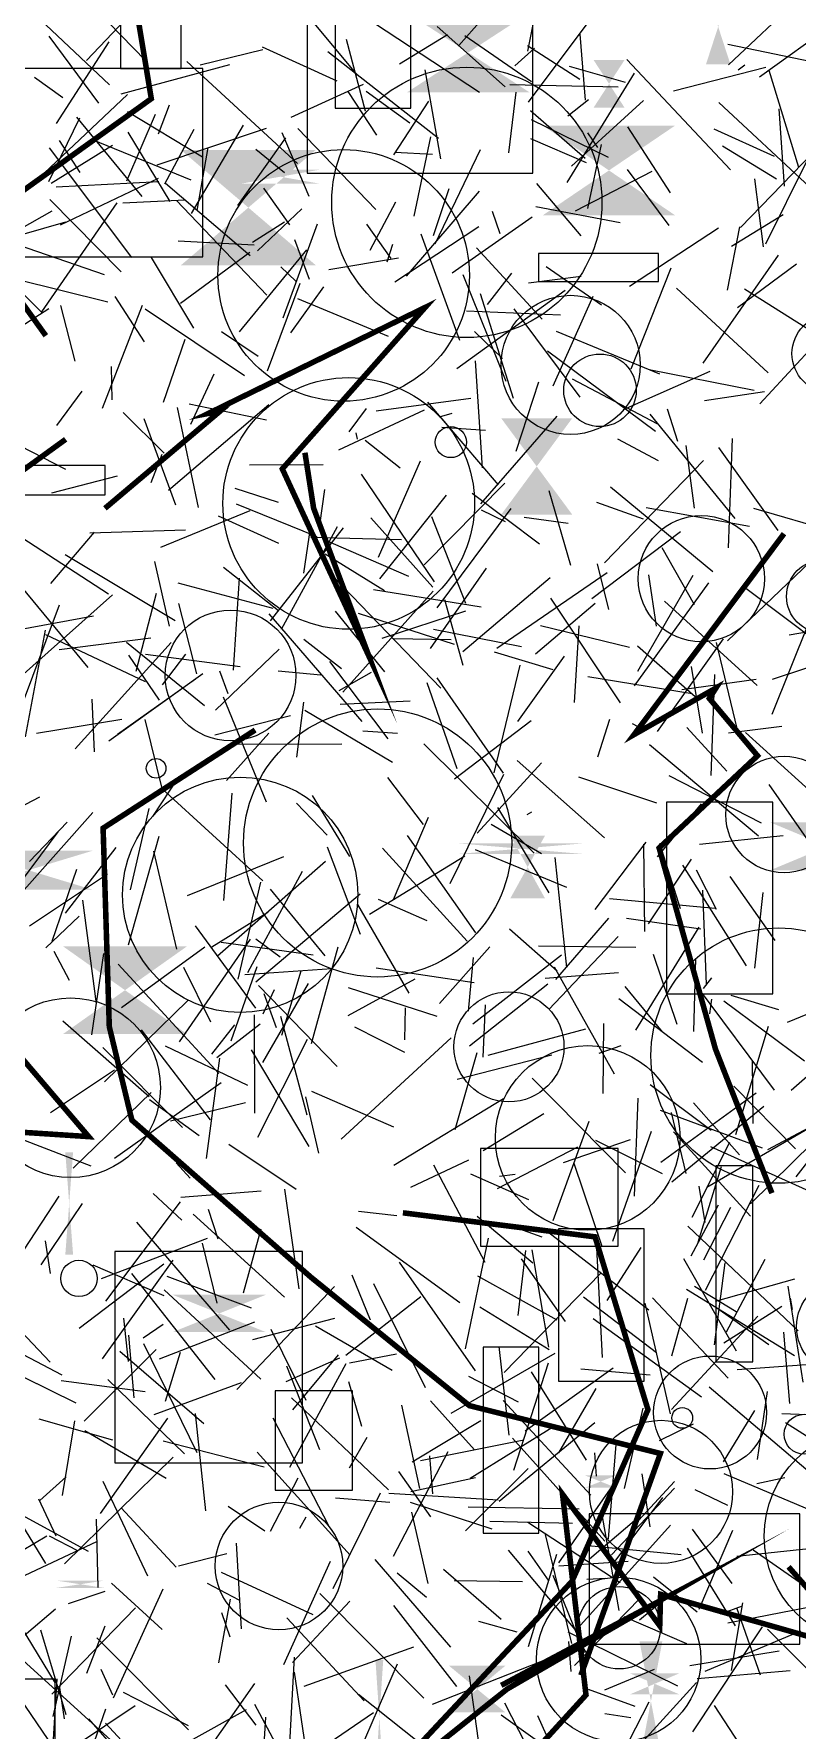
# Model space of a CAD drawing. Extents: x 39652501 to 39653363, y 39457785 to 39458687.
# Drawn here: x 39652743.4 to 39652812.2, y 39458163.8 to 39458316.7 of the extents above; entities that cross this region are included whole.
import ezdxf

# ---------------------------------------------------------------- set-up
doc = ezdxf.new("R2010")
doc.units = 0
doc.layers.get('0').update_dxf_attribs({"linetype": 'CONTINUOUS'})

msp = doc.modelspace()

# ---------------------------------------------------------------- linework, layer by layer
for p, q in [((39652741.8309, 39458319.982), (39652750.2024, 39458312.0784)), ((39652747.1451, 39458320.7529), (39652753.448, 39458314.2859)), ((39652772.5563, 39458312.9459), (39652765.9682, 39458320.8942)), ((39652787.9087, 39458315.1219), (39652788.8527, 39458319.9688)), ((39652813.1656, 39458320.6574), (39652806.002, 39458313.8833)), ((39652818.7215, 39458319.9037), (39652808.8003, 39458312.793)), ((39652753.3965, 39458319.8765), (39652748.1326, 39458314.2716)), ((39652781.6981, 39458315.6371), (39652784.4607, 39458318.7644)), ((39652774.0967, 39458317.6381), (39652783.5524, 39458311.4249)), ((39652779.741, 39458317.3573), (39652785.8553, 39458311.9017)), ((39652787.9716, 39458310.5383), (39652793.6244, 39458318.0829)), ((39652744.7194, 39458316.4758), (39652749.2134, 39458310.4416)), ((39652745.423, 39458308.5918), (39652750.1692, 39458315.9695)), ((39652763.9518, 39458315.5276), (39652770.6791, 39458312.4479)), ((39652773.2811, 39458309.7043), (39652771.5677, 39458316.1626)), ((39652776.3301, 39458313.9853), (39652780.6549, 39458316.6384)), ((39652788.2412, 39458312.3711), (39652782.2274, 39458316.4966)), ((39652788.5046, 39458315.3972), (39652786.7385, 39458313.7944)), ((39652787.8865, 39458315.6237), (39652792.6046, 39458312.5854)), ((39652792.5889, 39458316.668), (39652793.0646, 39458310.7166)), ((39652814.3498, 39458313.9955), (39652805.9435, 39458315.7357)), ((39652761.0123, 39458313.8816), (39652751.2276, 39458311.2461)), ((39652767.1498, 39458304.9955), (39652757.1621, 39458314.1781)), ((39652758.3564, 39458313.8868), (39652764.0198, 39458315.2884)), ((39652769.8826, 39458315.1072), (39652779.858, 39458307.2824)), ((39652806.1726, 39458304.425), (39652796.8315, 39458314.3823)), ((39652807.4674, 39458313.8564), (39652806.8575, 39458313.4039)), ((39652745.9757, 39458310.9274), (39652743.4449, 39458312.7553)), ((39652780.0698, 39458305.4196), (39652778.6615, 39458313.4544)), ((39652797.497, 39458313.1507), (39652791.4196, 39458303.2858)), ((39652791.6301, 39458313.7647), (39652796.6672, 39458312.3429)), ((39652801.0444, 39458311.5371), (39652809.3697, 39458313.6729)), ((39652812.3404, 39458304.6381), (39652809.6717, 39458313.3851)), ((39652742.1841, 39458302.1228), (39652751.8053, 39458311.2224)), ((39652773.0672, 39458312.1058), (39652766.5528, 39458309.1382)), ((39652771.6744, 39458311.4783), (39652774.2648, 39458307.5492)), ((39652777.2803, 39458308.6195), (39652773.3362, 39458311.4864)), ((39652786.1775, 39458305.9449), (39652786.8496, 39458311.423)), ((39652796.0426, 39458311.8707), (39652786.2788, 39458312.0805)), ((39652793.3863, 39458310.7275), (39652791.5, 39458309.2509)), ((39652754.3019, 39458309.4053), (39652751.7217, 39458303.4137)), ((39652758.5689, 39458305.5598), (39652751.8089, 39458309.6636)), ((39652754.6033, 39458307.6603), (39652755.6116, 39458310.2951)), ((39652778.9451, 39458310.6208), (39652775.8011, 39458305.7643)), ((39652793.0633, 39458305.4416), (39652788.139, 39458309.7402)), ((39652791.8526, 39458304.7503), (39652798.3226, 39458310.6911)), ((39652813.3367, 39458302.862), (39652805.1333, 39458310.4874)), ((39652811.0374, 39458302.968), (39652810.5763, 39458309.9116)), ((39652744.7165, 39458303.3847), (39652747.5055, 39458309.1261)), ((39652747.2056, 39458309.1873), (39652753.1082, 39458302.0238)), ((39652755.6482, 39458301.5741), (39652751.8895, 39458307.826)), ((39652764.3281, 39458308.1445), (39652754.4662, 39458304.8369)), ((39652755.1723, 39458303.1545), (39652757.8204, 39458308.1026)), ((39652757.5759, 39458300.4924), (39652762.2692, 39458308.4626)), ((39652768.1913, 39458302.0322), (39652765.7492, 39458307.7573)), ((39652774.2106, 39458300.8444), (39652767.1764, 39458308.142)), ((39652795.1732, 39458305.5362), (39652788.2466, 39458308.9335)), ((39652794.2139, 39458306.4452), (39652793.3033, 39458307.7551)), ((39652800.7743, 39458302.3551), (39652796.9141, 39458308.3032)), ((39652810.1339, 39458305.6309), (39652804.7085, 39458308.0888)), ((39652815.5889, 39458308.0311), (39652807.0746, 39458299.2167)), ((39652744.7655, 39458306.4238), (39652752.1744, 39458296.5108)), ((39652750.4594, 39458306.61), (39652744.9482, 39458303.1937)), ((39652747.5565, 39458304.1887), (39652745.7002, 39458307.0608)), ((39652748.6254, 39458307.1549), (39652757.5355, 39458303.5299)), ((39652758.081, 39458300.7538), (39652759.0766, 39458306.4458)), ((39652766.0728, 39458307.3103), (39652761.7447, 39458301.2234)), ((39652763.3702, 39458306.2978), (39652765.9546, 39458304.1901)), ((39652779.1374, 39458307.3891), (39652777.6264, 39458300.2437)), ((39652779.5449, 39458297.7601), (39652783.6421, 39458306.2621)), ((39652793.1887, 39458305.0475), (39652788.1619, 39458307.2313)), ((39652794.5176, 39458306.7216), (39652793.2797, 39458300.9455)), ((39652810.3328, 39458303.5946), (39652805.4531, 39458306.5726)), ((39652775.9043, 39458306.0195), (39652779.3212, 39458305.8415)), ((39652809.3634, 39458297.75), (39652813.1057, 39458305.3202)), ((39652745.3879, 39458302.8908), (39652754.6285, 39458303.3817)), ((39652754.5658, 39458303.6584), (39652745.7534, 39458299.4488)), ((39652762.8882, 39458296.6698), (39652755.2305, 39458303.1825)), ((39652788.6724, 39458303.205), (39652792.6916, 39458298.4804)), ((39652792.2049, 39458300.7164), (39652799.1152, 39458304.3101)), ((39652800.6599, 39458299.3979), (39652796.8745, 39458304.4618)), ((39652808.3262, 39458303.6077), (39652809.1204, 39458297.4871)), ((39652744.803, 39458301.7445), (39652751.2385, 39458295.2393)), ((39652757.0242, 39458301.6937), (39652751.3919, 39458301.4373)), ((39652756.2191, 39458301.6619), (39652764.3825, 39458293.1211)), ((39652766.4385, 39458299.4661), (39652764.0945, 39458302.7673)), ((39652773.6973, 39458297.1828), (39652775.9928, 39458301.5554)), ((39652783.5201, 39458302.505), (39652776.9287, 39458294.8496)), ((39652780.7787, 39458302.7267), (39652779.3612, 39458298.4721)), ((39652744.1619, 39458291.4949), (39652734.9203, 39458300.7854)), ((39652735.6799, 39458295.4735), (39652745.0218, 39458300.7166)), ((39652744.1028, 39458291.6236), (39652750.8978, 39458301.4613)), ((39652763.5481, 39458297.1387), (39652767.5429, 39458300.8997)), ((39652788.2922, 39458300.161), (39652781.0797, 39458295.0995)), ((39652785.4104, 39458298.6616), (39652784.7065, 39458300.6567)), ((39652788.6248, 39458301.1308), (39652796.2234, 39458299.6778)), ((39652810.9081, 39458300.3759), (39652806.2664, 39458297.5296)), ((39652737.8975, 39458297.3301), (39652746.2497, 39458299.7467)), ((39652765.9632, 39458299.7146), (39652763.0838, 39458297.8821)), ((39652768.8993, 39458299.5228), (39652765.8194, 39458291.0648)), ((39652773.3733, 39458299.5215), (39652775.54, 39458296.4356)), ((39652783.485, 39458299.2843), (39652775.9006, 39458294.2954)), ((39652778.2545, 39458298.6641), (39652781.7557, 39458289.0875)), ((39652797.0716, 39458293.9316), (39652805.0939, 39458299.1924)), ((39652805.8982, 39458293.5888), (39652807.0304, 39458299.2834)), ((39652741.9606, 39458297.679), (39652749.701, 39458294.9789)), ((39652763.2467, 39458297.6435), (39652756.3966, 39458298.0015)), ((39652762.8541, 39458296.9861), (39652756.6008, 39458292.3889)), ((39652767.9568, 39458297.2192), (39652761.8928, 39458289.8137)), ((39652766.8739, 39458298.1551), (39652768.1856, 39458294.5646)), ((39652775.2352, 39458296.1331), (39652775.7216, 39458297.7266)), ((39652789.2039, 39458290.9769), (39652783.2732, 39458297.3911)), ((39652757.7859, 39458290.144), (39652753.9718, 39458296.5287)), ((39652765.6402, 39458295.6689), (39652766.9791, 39458294.3883)), ((39652776.2465, 39458296.4723), (39652769.966, 39458295.4032)), ((39652789.5557, 39458295.7161), (39652794.5453, 39458292.2728)), ((39652800.7969, 39458295.5606), (39652797.1954, 39458286.4575)), ((39652803.6989, 39458287.0039), (39652810.5071, 39458296.7288)), ((39652806.8089, 39458292.0292), (39652812.1322, 39458295.9658)), ((39652750.0528, 39458292.4922), (39652741.6924, 39458294.5656)), ((39652767.3363, 39458294.1841), (39652764.4162, 39458286.2789)), ((39652785.9607, 39458285.334), (39652782.0764, 39458294.9484)), ((39652784.2814, 39458292.2873), (39652786.4502, 39458295.1028)), ((39652792.7033, 39458294.8219), (39652787.9782, 39458294.2215)), ((39652750.667, 39458293), (39652753.3082, 39458288.934)), ((39652766.5413, 39458289.7443), (39652769.5041, 39458293.8853)), ((39652767.1551, 39458292.8243), (39652775.3178, 39458289.4324)), ((39652781.4934, 39458286.5306), (39652791.2751, 39458293.5822)), ((39652786.5985, 39458283.8244), (39652783.6282, 39458293.2486)), ((39652793.7712, 39458293.0109), (39652790.1588, 39458284.9132)), ((39652801.3063, 39458293.7557), (39652809.5794, 39458286.1194)), ((39652807.4496, 39458293.6894), (39652817.3415, 39458287.4468)), ((39652808.8155, 39458283.335), (39652817.6709, 39458292.9335)), ((39652744.7247, 39458291.903), (39652734.8061, 39458285.5276)), ((39652747.0936, 39458287.1686), (39652745.7978, 39458292.2052)), ((39652753.1388, 39458292.1857), (39652749.529, 39458282.9148)), ((39652753.4065, 39458291.9053), (39652762.3603, 39458285.8745)), ((39652790.8385, 39458291.32), (39652782.3702, 39458291.6991)), ((39652792.637, 39458283.9258), (39652786.6712, 39458291.9031)), ((39652763.598, 39458287.5925), (39652760.2782, 39458289.8262)), ((39652783.0929, 39458289.8539), (39652785.6255, 39458287.4202)), ((39652790.4694, 39458289.8853), (39652799.7668, 39458286.0351)), ((39652755.0676, 39458283.4795), (39652757.0004, 39458289.1605)), ((39652799.4194, 39458280.8343), (39652789.673, 39458288.079)), ((39652750.3364, 39458286.7024), (39652750.3983, 39458283.7087)), ((39652783.1457, 39458287.198), (39652783.7872, 39458277.578)), ((39652796.5324, 39458282.825), (39652804.35, 39458286.2642)), ((39652808.3157, 39458284.5442), (39652798.8384, 39458286.3896)), ((39652757.5129, 39458281.5128), (39652759.6277, 39458286.0287)), ((39652788.8636, 39458285.275), (39652786.8118, 39458279.0477)), ((39652799.5651, 39458281.5457), (39652791.9412, 39458285.55)), ((39652747.7117, 39458284.4617), (39652745.4191, 39458281.3805)), ((39652764.5689, 39458283.2403), (39652755.5196, 39458275.5092)), ((39652764.3488, 39458281.8745), (39652757.3875, 39458283.3016)), ((39652774.2341, 39458282.7049), (39652782.7805, 39458283.8549)), ((39652785.2561, 39458276.0393), (39652778.9029, 39458283.4748)), ((39652803.8334, 39458283.6257), (39652809.2542, 39458284.4492)), ((39652736.8075, 39458282.2805), (39652746.2329, 39458277.436)), ((39652751.436, 39458282.5538), (39652755.1222, 39458278.885)), ((39652756.1682, 39458274.1866), (39652753.3285, 39458281.9796)), ((39652758.2017, 39458273.9939), (39652756.3132, 39458283.0159)), ((39652770.8693, 39458279.2021), (39652778.5915, 39458282.7954)), ((39652771.8089, 39458280.8163), (39652773.3732, 39458282.8993)), ((39652779.9448, 39458282.1587), (39652781.0837, 39458282.4986)), ((39652783.6547, 39458274.3233), (39652790.5497, 39458282.2334)), ((39652798.9047, 39458282.4088), (39652806.5703, 39458272.9946)), ((39652801.4371, 39458279.9502), (39652800.5016, 39458282.8478)), ((39652772.4068, 39458280.7245), (39652772.5182, 39458280.1452)), ((39652780.164, 39458281.2278), (39652784.0735, 39458280.9624)), ((39652799.6799, 39458278.2103), (39652796.014, 39458280.1623)), ((39652806.3254, 39458280.1963), (39652805.9513, 39458270.3594)), ((39652754.9234, 39458278.7722), (39652753.9076, 39458276.2042)), ((39652773.2349, 39458280.071), (39652776.4051, 39458277.5549)), ((39652802.9361, 39458273.9338), (39652802.1716, 39458279.5907)), ((39652805.0893, 39458279.4092), (39652810.4272, 39458271.9246)), ((39652769.4544, 39458277.8363), (39652762.7992, 39458277.8062)), ((39652774.4331, 39458269.507), (39652778.2184, 39458278.1873)), ((39652794.806, 39458269.0097), (39652803.7257, 39458278.2185)), ((39652744.9804, 39458275.3148), (39652750.9238, 39458276.8583)), ((39652761.4848, 39458275.7387), (39652765.4043, 39458274.4792)), ((39652769.5894, 39458275.6064), (39652769.1173, 39458272.3985)), ((39652772.8744, 39458276.984), (39652779.4674, 39458267.2821)), ((39652778.5472, 39458268.8073), (39652785.8287, 39458276.1739)), ((39652795.3481, 39458275.845), (39652804.5893, 39458268.2266)), ((39652761.6155, 39458274.3349), (39652768.8895, 39458271.376)), ((39652774.5537, 39458267.5504), (39652780.581, 39458275.0941)), ((39652788.966, 39458270.6843), (39652782.8816, 39458275.2433)), ((39652791.7747, 39458268.7734), (39652789.8226, 39458275.481)), ((39652798.3308, 39458272.9504), (39652794.1383, 39458274.4345)), ((39652762.8396, 39458273.6962), (39652754.7756, 39458270.3837)), ((39652765.459, 39458270.7458), (39652760.011, 39458273.222)), ((39652779.3368, 39458266.8158), (39652773.7405, 39458273.0609)), ((39652779.2191, 39458273.1823), (39652782.2916, 39458265.3518)), ((39652786.3582, 39458273.9121), (39652779.7131, 39458264.9601)), ((39652785.8905, 39458272.6919), (39652783.7387, 39458273.7559)), ((39652787.5635, 39458273.1328), (39652791.5546, 39458272.5699)), ((39652798.5721, 39458273.998), (39652807.8888, 39458272.3153)), ((39652808.2479, 39458273.9235), (39652816.5871, 39458271.5061)), ((39652750.1061, 39458266.1813), (39652742.2992, 39458271.2587)), ((39652744.8934, 39458267.1255), (39652748.8257, 39458271.7554)), ((39652748.4148, 39458271.7088), (39652757.0349, 39458271.986)), ((39652764.7097, 39458263.7867), (39652771.2829, 39458272.1434)), ((39652770.7044, 39458272.241), (39652765.6824, 39458262.9873)), ((39652767.7068, 39458268.0598), (39652768.3253, 39458272.1378)), ((39652768.3326, 39458271.3253), (39652776.5206, 39458271.0951)), ((39652777.176, 39458267.7698), (39652769.4739, 39458271.1132)), ((39652801.6745, 39458271.8108), (39652793.6836, 39458265.7535)), ((39652815.3605, 39458271.0206), (39652805.9025, 39458261.9681)), ((39652746.1978, 39458269.7604), (39652756.1217, 39458263.811)), ((39652769.6456, 39458269.8276), (39652774.9698, 39458266.5081)), ((39652802.9298, 39458265.2058), (39652800.0293, 39458270.3403)), ((39652755.5953, 39458263.3045), (39652754.2698, 39458269.1128)), ((39652760.4702, 39458268.6011), (39652765.4187, 39458264.7163)), ((39652784.1526, 39458268.5206), (39652779.0979, 39458261.2897)), ((39652785.0994, 39458261.3169), (39652795.0633, 39458268.1186)), ((39652795.1982, 39458264.7983), (39652794.1815, 39458268.9086)), ((39652798.7792, 39458267.9209), (39652799.4718, 39458263.3016)), ((39652741.7097, 39458267.463), (39652748.2477, 39458259.5761)), ((39652764.9572, 39458264.8812), (39652756.3816, 39458267.1569)), ((39652761.3564, 39458259.3212), (39652761.9046, 39458267.6222)), ((39652780.0534, 39458257.6936), (39652770.4512, 39458267.6922)), ((39652771.224, 39458257.347), (39652779.3698, 39458266.4541)), ((39652783.71, 39458265.0076), (39652774.0038, 39458266.5824)), ((39652789.9234, 39458267.6621), (39652782.0532, 39458260.9677)), ((39652804.1857, 39458267.1902), (39652797.4838, 39458257.8999)), ((39652802.7732, 39458267.8458), (39652797.7779, 39458259.2197)), ((39652807.3107, 39458266.8896), (39652814.354, 39458261.6101)), ((39652740.5034, 39458257.2644), (39652750.4701, 39458266.1047)), ((39652745.6633, 39458265.1769), (39652742.0633, 39458255.5343)), ((39652754.411, 39458266.2459), (39652752.5594, 39458259.2099)), ((39652758.0594, 39458258.9982), (39652756.4291, 39458265.3453)), ((39652780.3947, 39458265.6923), (39652782.0547, 39458259.7794)), ((39652793.9745, 39458265.3451), (39652788.6102, 39458260.756)), ((39652796.2618, 39458256.3724), (39652789.9914, 39458265.8038)), ((39652808.5848, 39458257.945), (39652800.2317, 39458265.5611)), ((39652748.7465, 39458264.181), (39652740.755, 39458262.7363)), ((39652764.5506, 39458264.4053), (39652772.9451, 39458254.7139)), ((39652770.543, 39458264.6374), (39652774.9767, 39458259.1646)), ((39652781.3054, 39458261.6524), (39652772.6439, 39458264.4282)), ((39652782.2897, 39458264.6515), (39652774.749, 39458262.1876)), ((39652813.1982, 39458263.5688), (39652809.8975, 39458255.3375)), ((39652811.4699, 39458262.5223), (39652820.5772, 39458264.0399)), ((39652742.6344, 39458253.3202), (39652744.4273, 39458262.9207)), ((39652753.4397, 39458258.2881), (39652744.4403, 39458262.5036)), ((39652753.9126, 39458262.2191), (39652745.646, 39458261.1639)), ((39652755.7654, 39458261.8149), (39652747.1034, 39458252.2256)), ((39652758.7433, 39458256.1177), (39652751.7359, 39458261.8324)), ((39652767.7054, 39458262.1343), (39652771.0995, 39458259.4885)), ((39652780.9786, 39458262.0615), (39652775.79, 39458262.1443)), ((39652779.4022, 39458263.0135), (39652787.3424, 39458261.4671)), ((39652797.0798, 39458261.367), (39652789.0373, 39458263.3077)), ((39652792.0991, 39458256.4216), (39652792.5397, 39458263.3213)), ((39652805.5237, 39458262.1596), (39652799.557, 39458253.793)), ((39652806.7608, 39458254.0819), (39652804.9165, 39458261.82)), ((39652751.9142, 39458260.6718), (39652754.6643, 39458256.6145)), ((39652753.4527, 39458260.7704), (39652761.9641, 39458259.6576)), ((39652757.0371, 39458260.7702), (39652754.9451, 39458258.0023)), ((39652759.7454, 39458255.7205), (39652765.4873, 39458261.2291)), ((39652790.2007, 39458259.3451), (39652784.8983, 39458260.9445)), ((39652791.1682, 39458260.5961), (39652786.9615, 39458254.7094)), ((39652797.7868, 39458261.5216), (39652802.9905, 39458256.9388)), ((39652818.5994, 39458261.3674), (39652809.9346, 39458258.4964)), ((39652750.1364, 39458252.9575), (39652758.5914, 39458259.0266)), ((39652760.1035, 39458259.2664), (39652760.8512, 39458257.2266)), ((39652765.3893, 39458259.2521), (39652769.2443, 39458258.9013)), ((39652770.0277, 39458260.1028), (39652775.2777, 39458253.141)), ((39652773.7862, 39458259.1188), (39652770.8668, 39458257.4558)), ((39652784.8726, 39458250.0746), (39652787.2179, 39458259.7887)), ((39652793.3271, 39458258.7692), (39652802.7128, 39458257.22)), ((39652802.6343, 39458259.6485), (39652803.635, 39458253.6354)), ((39652804.439, 39458249.8208), (39652804.7715, 39458258.9385)), ((39652757.945, 39458258.5213), (39652750.9021, 39458253.5375)), ((39652781.5265, 39458250.433), (39652778.8425, 39458258.1776)), ((39652779.6978, 39458258.6494), (39652785.6863, 39458250.0373)), ((39652801.7749, 39458257.5873), (39652808.4943, 39458258.5289)), ((39652748.8363, 39458251.9768), (39652748.6409, 39458256.7003)), ((39652760.4404, 39458256.9297), (39652764.3151, 39458247.4668)), ((39652767.0729, 39458251.4727), (39652767.7034, 39458256.4425)), ((39652775.7182, 39458251.0101), (39652767.7979, 39458255.7038)), ((39652770.9894, 39458256.2545), (39652777.2822, 39458256.561)), ((39652751.2952, 39458254.881), (39652743.6193, 39458253.6112)), ((39652753.3666, 39458254.8779), (39652755.0081, 39458248.2985)), ((39652766.5144, 39458255.1992), (39652759.6758, 39458253.4633)), ((39652788.2052, 39458254.7667), (39652781.2925, 39458249.4918)), ((39652795.276, 39458254.8889), (39652794.1984, 39458251.4961)), ((39652797.3105, 39458254.5126), (39652797.8126, 39458254.2425)), ((39652802.2474, 39458254.169), (39652805.8474, 39458250.2332)), ((39652810.812, 39458254.2453), (39652805.9861, 39458253.642)), ((39652764.5679, 39458253.6599), (39652760.7388, 39458249.3952)), ((39652761.677, 39458252.6644), (39652771.1288, 39458252.6893)), ((39652776.1527, 39458253.6032), (39652773.0284, 39458253.8414)), ((39652778.5342, 39458252.6831), (39652788.4855, 39458242.8348)), ((39652807.5356, 39458253.6957), (39652815.8143, 39458246.1832)), ((39652786.9383, 39458251.173), (39652794.8295, 39458244.2152)), ((39652808.7078, 39458244.368), (39652798.8615, 39458252.5917)), ((39652754.1073, 39458246.1268), (39652756.4822, 39458249.7503)), ((39652778.4943, 39458245.4197), (39652775.2846, 39458249.6627)), ((39652785.7045, 39458249.9269), (39652780.8792, 39458240.0558)), ((39652783.323, 39458244.6461), (39652789.1406, 39458250.9782)), ((39652799.5429, 39458247.3229), (39652792.5167, 39458249.6954)), ((39652800.6272, 39458249.8321), (39652808.937, 39458245.5602)), ((39652754.9383, 39458248.643), (39652764.0266, 39458240.3409)), ((39652760.5105, 39458238.5676), (39652761.2453, 39458248.2386)), ((39652815.9844, 39458239.9286), (39652809.6623, 39458249.0339)), ((39652742.012, 39458246.9319), (39652743.9227, 39458247.9152)), ((39652752.0964, 39458239.5251), (39652753.7787, 39458246.8682)), ((39652767.0426, 39458247.3342), (39652769.8229, 39458244.439)), ((39652771.8536, 39458242.5158), (39652768.4949, 39458248.0162)), ((39652785.1552, 39458246.9487), (39652789.8069, 39458239.2554)), ((39652787.8533, 39458246.307), (39652788.2516, 39458246.5595)), ((39652799.5876, 39458242.5069), (39652803.5586, 39458247.2667)), ((39652741.7823, 39458238.7206), (39652748.7013, 39458246.4886)), ((39652742.9661, 39458242.0719), (39652746.3784, 39458245.6205)), ((39652778.9326, 39458246.0383), (39652775.777, 39458238.6239)), ((39652789.138, 39458242.784), (39652784.5919, 39458245.4229)), ((39652745.5494, 39458244.7656), (39652740.7502, 39458238.3123)), ((39652754.6297, 39458244.3239), (39652751.8774, 39458234.5326)), ((39652777.0125, 39458244.4111), (39652783.1772, 39458235.6516)), ((39652793.9697, 39458237.7391), (39652798.5676, 39458243.8183)), ((39652798.3284, 39458243.6453), (39652798.4133, 39458235.7553)), ((39652799.763, 39458243.7281), (39652801.6235, 39458237.8357)), ((39652810.922, 39458244.3868), (39652803.3735, 39458243.6027)), ((39652746.2112, 39458237.4263), (39652750.7838, 39458243.3488)), ((39652754.1625, 39458243.0119), (39652756.2177, 39458234.1834)), ((39652765.8665, 39458242.5142), (39652757.182, 39458238.988)), ((39652769.661, 39458242.087), (39652759.9161, 39458233.5335)), ((39652772.8254, 39458235.4998), (39652769.8532, 39458243.3757)), ((39652773.6275, 39458237.3225), (39652782.2303, 39458242.5784)), ((39652774.8041, 39458243.2908), (39652782.4423, 39458234.9013)), ((39652791.4267, 39458239.7368), (39652783.1989, 39458243.12)), ((39652791.432, 39458232.5262), (39652790.3798, 39458242.4416)), ((39652798.7946, 39458236.4597), (39652802.6493, 39458242.2765)), ((39652749.998, 39458240.948), (39652742.9943, 39458236.247)), ((39652745.0101, 39458234.8991), (39652747.2627, 39458241.4009)), ((39652767.5554, 39458241.1662), (39652762.6414, 39458232.0359)), ((39652807.6197, 39458232.6717), (39652801.8726, 39458241.7518)), ((39652803.0678, 39458241.3423), (39652804.8789, 39458237.7768)), ((39652810.1987, 39458234.9514), (39652806.1553, 39458240.7312)), ((39652761.788, 39458231.4608), (39652763.839, 39458240.2087)), ((39652763.3736, 39458231.2452), (39652772.7798, 39458239.1657)), ((39652764.6871, 39458239.577), (39652769.5941, 39458233.5684)), ((39652803.6488, 39458239.5024), (39652803.9819, 39458231.0282)), ((39652808.3805, 39458232.4672), (39652809.1298, 39458239.2845)), ((39652747.7636, 39458238.5835), (39652748.9807, 39458229.2392)), ((39652759.4089, 39458234.4022), (39652764.4683, 39458237.5242)), ((39652772.5385, 39458238.2116), (39652777.175, 39458230.1967)), ((39652778.8384, 39458236.7455), (39652774.4448, 39458238.6614)), ((39652804.8004, 39458237.8421), (39652795.2631, 39458238.7195)), ((39652747.4723, 39458237.1608), (39652744.4445, 39458234.2973)), ((39652763.3731, 39458228.8566), (39652757.9524, 39458236.277)), ((39652790.5506, 39458232.207), (39652786.2474, 39458235.9684)), ((39652795.1751, 39458236.9598), (39652790.4091, 39458231.4281)), ((39652803.4984, 39458235.9885), (39652796.7972, 39458236.9561)), ((39652797.6305, 39458226.8647), (39652803.3649, 39458236.1684)), ((39652758.7923, 39458234.3534), (39652751.2787, 39458228.8805)), ((39652762.8665, 39458235.0715), (39652756.4822, 39458225.8127)), ((39652768.5493, 39458233.6483), (39652760.2476, 39458234.7787)), ((39652763.3793, 39458235.1043), (39652765.5821, 39458233.4938)), ((39652768.3898, 39458225.6775), (39652770.8009, 39458234.3763)), ((39652779.9294, 39458229.2884), (39652784.4777, 39458234.3793)), ((39652788.8569, 39458234.473), (39652797.6405, 39458234.3699)), ((39652796.0604, 39458235.3046), (39652789.8032, 39458228.7249)), ((39652745.1707, 39458234.0052), (39652746.5448, 39458231.3957)), ((39652749.6524, 39458233.7754), (39652748.5579, 39458226.4642)), ((39652760.0597, 39458222.9733), (39652750.9809, 39458232.8101)), ((39652782.9727, 39458233.4308), (39652782.5314, 39458228.5775)), ((39652782.952, 39458227.4564), (39652790.9462, 39458233.6752)), ((39652801.3616, 39458227.3923), (39652799.2435, 39458233.6943)), ((39652802.8779, 39458226.7526), (39652803.0391, 39458233.3372)), ((39652756.8732, 39458232.5427), (39652759.3085, 39458227.6182)), ((39652761.1743, 39458225.9005), (39652763.5128, 39458232.628)), ((39652770.2248, 39458232.3901), (39652762.381, 39458231.8512)), ((39652767.4401, 39458232.1917), (39652765.6907, 39458226.4002)), ((39652771.7142, 39458228.2095), (39652777.7557, 39458231.4928)), ((39652774.2307, 39458232.5005), (39652783.0687, 39458231.1795)), ((39652796.0709, 39458232.045), (39652789.4717, 39458231.5194)), ((39652795.7292, 39458222.8979), (39652790.2971, 39458232.5603)), ((39652804.476, 39458231.5914), (39652803.7015, 39458230.6268)), ((39652770.7059, 39458223.5991), (39652763.631, 39458230.8961)), ((39652764.0157, 39458223.9488), (39652768.1392, 39458231.0941)), ((39652764.0445, 39458228.3627), (39652765.0754, 39458230.5325)), ((39652765.2331, 39458227.0755), (39652764.1312, 39458230.1646)), ((39652779.7343, 39458228.1102), (39652771.7385, 39458230.7023)), ((39652789.7061, 39458231.0208), (39652782.6333, 39458225.4193)), ((39652803.6392, 39458223.9759), (39652796.0984, 39458229.6913)), ((39652800.0533, 39458226.7319), (39652796.6857, 39458230.815)), ((39652803.162, 39458230.7924), (39652810.1102, 39458221.47)), ((39652806.2115, 39458230.0209), (39652810.487, 39458228.7335)), ((39652811.3022, 39458227.5881), (39652818.8846, 39458230.7144)), ((39652749.7519, 39458222.2158), (39652757.2517, 39458229.5631)), ((39652763.3058, 39458219.3843), (39652763.2722, 39458228.2653)), ((39652776.8102, 39458226.0072), (39652776.872, 39458228.8962)), ((39652783.8834, 39458224.4303), (39652784.0954, 39458229.1589)), ((39652804.4601, 39458229.6599), (39652804.2891, 39458228.3424)), ((39652805.5713, 39458229.5091), (39652812.8488, 39458224.1244)), ((39652753.7785, 39458220.8596), (39652745.9869, 39458227.6928)), ((39652753.0326, 39458226.8998), (39652759.2815, 39458218.7848)), ((39652761.4718, 39458227.3701), (39652759.3973, 39458224.7026)), ((39652759.8703, 39458224.414), (39652763.7878, 39458227.4443)), ((39652765.6041, 39458228.1431), (39652767.9938, 39458219.2488)), ((39652776.8227, 39458224.8608), (39652772.3122, 39458227.1446)), ((39652793.1171, 39458226.9518), (39652784.2958, 39458224.5816)), ((39652794.6992, 39458221.1779), (39652794.7517, 39458227.469)), ((39652806.6474, 39458217.4566), (39652809.5862, 39458227.2343)), ((39652817.6314, 39458226.7236), (39652811.6365, 39458221.4221)), ((39652756.78, 39458218.1056), (39652749.5806, 39458225.2986)), ((39652762.6497, 39458221.9015), (39652755.2468, 39458225.4391)), ((39652762.9511, 39458225.1172), (39652768.162, 39458216.3879)), ((39652763.5639, 39458217.2192), (39652768.0394, 39458226.0733)), ((39652781.0041, 39458226.1924), (39652771.0649, 39458217.0419)), ((39652796.2872, 39458225.464), (39652794.2915, 39458224.7687)), ((39652758.9504, 39458215.3159), (39652760.1425, 39458224.3474)), ((39652781.3655, 39458217.9343), (39652783.3255, 39458224.8734)), ((39652781.5236, 39458222.4599), (39652790.0589, 39458224.6601)), ((39652808.1253, 39458224.1602), (39652808.2007, 39458218.4723)), ((39652750.6555, 39458223.2733), (39652744.8884, 39458219.4364)), ((39652760.2654, 39458222.1322), (39652750.6448, 39458215.2985)), ((39652788.309, 39458222.5383), (39652796.7183, 39458214.0169)), ((39652746.9095, 39458214.4297), (39652753.9453, 39458221.2522)), ((39652753.7862, 39458220.6311), (39652758.2794, 39458217.3906)), ((39652767.863, 39458220.8655), (39652769.035, 39458215.7975)), ((39652775.8384, 39458218.1412), (39652768.4382, 39458221.3347)), ((39652775.8369, 39458214.6961), (39652785.725, 39458220.719)), ((39652797.5075, 39458211.9179), (39652797.8402, 39458220.7508)), ((39652798.9224, 39458221.9648), (39652804.4267, 39458217.8577)), ((39652808.4915, 39458221.1849), (39652799.8904, 39458214.9385)), ((39652812.0438, 39458216.1731), (39652806.4756, 39458221.8426)), ((39652755.6793, 39458218.7173), (39652762.4583, 39458220.3616)), ((39652783.869, 39458216.0225), (39652789.3458, 39458219.3556)), ((39652799.8241, 39458219.669), (39652809.0354, 39458216.2603)), ((39652800.8252, 39458219.4554), (39652802.1572, 39458213.9469)), ((39652809.173, 39458220.0036), (39652800.8798, 39458213.1672)), ((39652806.9882, 39458215.6257), (39652802.8246, 39458220.3318)), ((39652817.2104, 39458220.3203), (39652807.9629, 39458211.2094)), ((39652815.7022, 39458219.3995), (39652809.5184, 39458216.1026)), ((39652738.5766, 39458218.4771), (39652748.5182, 39458214.6398)), ((39652793.4073, 39458218.6368), (39652790.1522, 39458209.6788)), ((39652795.5807, 39458207.8553), (39652799.0648, 39458217.757)), ((39652801.0487, 39458217.6984), (39652807.9799, 39458210.1062)), ((39652804.0357, 39458212.7375), (39652813.1056, 39458217.9928)), ((39652812.1024, 39458213.6559), (39652815.6708, 39458218.278)), ((39652767.0171, 39458212.5137), (39652760.9388, 39458216.5821)), ((39652792.374, 39458216.3192), (39652785.1471, 39458212.5852)), ((39652791.1215, 39458214.9324), (39652797.1522, 39458217.0279)), ((39652800.049, 39458213.9161), (39652794.0335, 39458216.9343)), ((39652802.7318, 39458210.0108), (39652806.1243, 39458216.7924)), ((39652814.1892, 39458211.9556), (39652804.3883, 39458216.3441)), ((39652757.4533, 39458213.5241), (39652756.1937, 39458214.9238)), ((39652777.3538, 39458212.7245), (39652782.579, 39458215.2002)), ((39652779.4017, 39458214.7387), (39652784.0318, 39458205.9557)), ((39652792.0568, 39458214.8925), (39652794.5885, 39458207.4026)), ((39652805.3444, 39458214.5463), (39652803.2345, 39458207.744)), ((39652782.7242, 39458213.9174), (39652787.9586, 39458211.6015)), ((39652785.3421, 39458213.7226), (39652786.7623, 39458213.9083)), ((39652803.9285, 39458203.4428), (39652808.7622, 39458212.91)), ((39652740.3611, 39458203.8234), (39652745.6406, 39458211.9124)), ((39652749.8619, 39458202.4359), (39652756.5887, 39458211.3892)), ((39652756.7199, 39458209.7368), (39652754.1344, 39458212.1465)), ((39652763.8556, 39458212.3493), (39652756.6089, 39458211.7862)), ((39652767.2978, 39458203.5541), (39652765.9873, 39458212.5444)), ((39652803.3081, 39458212.8094), (39652803.8486, 39458209.5436)), ((39652744.046, 39458205.7218), (39652747.7642, 39458211.2512)), ((39652765.9641, 39458202.7979), (39652757.7218, 39458210.2796)), ((39652759.0783, 39458210.7423), (39652759.9703, 39458208.0633)), ((39652776.0816, 39458210.1405), (39652772.6536, 39458210.518)), ((39652783.335, 39458210.107), (39652788.3459, 39458205.9172)), ((39652805.0508, 39458211.1022), (39652802.6118, 39458206.4931)), ((39652803.7714, 39458206.1745), (39652806.196, 39458210.9344)), ((39652752.6168, 39458209.5654), (39652761.02, 39458199.8432)), ((39652763.8474, 39458208.949), (39652762.2327, 39458203.1828)), ((39652781.7721, 39458202.288), (39652772.43, 39458209.0976)), ((39652789.2087, 39458208.2079), (39652787.5049, 39458208.8309)), ((39652789.3932, 39458208.9253), (39652798.8067, 39458201.6629)), ((39652802.3204, 39458209.2127), (39652812.2839, 39458199.7819)), ((39652744.3983, 39458207.8889), (39652744.8384, 39458204.9544)), ((39652749.4616, 39458204.4873), (39652759.013, 39458208.1125)), ((39652759.8953, 39458202.2786), (39652758.5673, 39458207.672)), ((39652782.3003, 39458198.1434), (39652784.3461, 39458208.1238)), ((39652787.689, 39458207.0098), (39652786.9934, 39458201.1689)), ((39652789.8061, 39458198.2865), (39652788.2847, 39458207.0871)), ((39652794.642, 39458197.3763), (39652794.1185, 39458207.2454)), ((39652798.0967, 39458207.2774), (39652795.0379, 39458202.5213)), ((39652744.8582, 39458196.9358), (39652735.9573, 39458206.2924)), ((39652747.4656, 39458200.0006), (39652755.0924, 39458205.8047)), ((39652755.1257, 39458202.9234), (39652748.7338, 39458205.6806)), ((39652749.5515, 39458197.2438), (39652755.9241, 39458206.1438)), ((39652783.1937, 39458196.1679), (39652776.3476, 39458205.9735)), ((39652791.2873, 39458200.6271), (39652787.3337, 39458206.26)), ((39652806.7301, 39458197.9481), (39652801.9565, 39458206.2545)), ((39652805.6559, 39458205.913), (39652804.7093, 39458198.5144)), ((39652809.2778, 39458206.1941), (39652805.7796, 39458199.6549)), ((39652752.18, 39458204.951), (39652759.703, 39458195.3966)), ((39652755.3761, 39458204.7073), (39652762.9774, 39458201.8412)), ((39652770.4655, 39458203.7654), (39652761.6655, 39458194.473)), ((39652773.7087, 39458200.7271), (39652772.0681, 39458204.7979)), ((39652773.9837, 39458204.0306), (39652778.6462, 39458194.6508)), ((39652790.54, 39458200.7419), (39652783.4025, 39458204.7027)), ((39652785.766, 39458196.012), (39652794.4546, 39458204.9316)), ((39652802.9332, 39458203.795), (39652806.6738, 39458201.501)), ((39652804.8364, 39458202.434), (39652811.9754, 39458204.4621)), ((39652812.7253, 39458195.1491), (39652811.3641, 39458203.802)), ((39652755.1098, 39458203.4722), (39652763.834, 39458195.4298)), ((39652771.5109, 39458197.5874), (39652778.2581, 39458202.859)), ((39652799.5035, 39458197.802), (39652792.9162, 39458202.8061)), ((39652800.7661, 39458192.3004), (39652798.496, 39458202.2525)), ((39652799.1334, 39458202.7517), (39652805.9647, 39458195.5162)), ((39652800.8752, 39458197.5075), (39652802.3295, 39458202.7051)), ((39652811.9337, 39458197.5077), (39652802.1932, 39458203.4948)), ((39652811.7559, 39458201.7062), (39652811.5797, 39458202.7178)), ((39652745.9228, 39458195.7674), (39652735.9345, 39458200.9987)), ((39652751.8969, 39458197.0072), (39652751.4925, 39458200.9234)), ((39652770.4872, 39458200.875), (39652763.0861, 39458198.9676)), ((39652789.8267, 39458198.0601), (39652783.5884, 39458201.9053)), ((39652803.557, 39458193.7858), (39652793.7908, 39458200.8529)), ((39652808.6487, 39458201.0908), (39652800.8684, 39458192.6786)), ((39652804.9498, 39458201.8543), (39652809.6166, 39458198.5429)), ((39652805.5703, 39458198.6885), (39652810.8117, 39458201.9935)), ((39652752.427, 39458193.7356), (39652751.9239, 39458199.3867)), ((39652753.2234, 39458199.1402), (39652755.0365, 39458200.3623)), ((39652763.2616, 39458200.5453), (39652754.6753, 39458197.2294)), ((39652767.9283, 39458193.5), (39652764.7672, 39458199.884)), ((39652775.674, 39458196.2063), (39652768.7683, 39458200.1797)), ((39652810.9614, 39458199.6549), (39652811.495, 39458193.213)), ((39652747.8991, 39458191.6158), (39652754.3868, 39458198.0807)), ((39652751.1192, 39458197.9441), (39652758.706, 39458191.4299)), ((39652758.1088, 39458188.7755), (39652753.2909, 39458198.592)), ((39652756.568, 39458197.817), (39652755.2113, 39458193.3914)), ((39652770.8159, 39458197.6184), (39652766.6865, 39458192.6381)), ((39652771.8391, 39458196.903), (39652776.0563, 39458197.708)), ((39652780.98, 39458192.3368), (39652790.3814, 39458197.7671)), ((39652785.2796, 39458198.3717), (39652786.2045, 39458190.3799)), ((39652738.5434, 39458197.5269), (39652747.1609, 39458193.2702)), ((39652766.1207, 39458195.1973), (39652770.948, 39458197.3328)), ((39652769.14, 39458189.0471), (39652766.1879, 39458196.5759)), ((39652771.4955, 39458196.8042), (39652766.4167, 39458187.4465)), ((39652789.7421, 39458196.8528), (39652786.6019, 39458187.1787)), ((39652787.6572, 39458190.7449), (39652795.6056, 39458196.4319)), ((39652788.2138, 39458196.0667), (39652793.1683, 39458188.1087)), ((39652792.6734, 39458196.3388), (39652798.9335, 39458195.7939)), ((39652806.7776, 39458196.3019), (39652816.6559, 39458197.0067)), ((39652745.8214, 39458195.2925), (39652753.4187, 39458194.3113)), ((39652750.0547, 39458195.392), (39652756.9599, 39458188.6731)), ((39652754.2207, 39458192.2199), (39652762.1024, 39458195.1074)), ((39652772.9277, 39458191.1451), (39652771.7716, 39458195.1674)), ((39652782.5468, 39458195.701), (39652787.0464, 39458193.3766)), ((39652790.687, 39458188.7762), (39652794.0519, 39458194.5705)), ((39652813.946, 39458186.4718), (39652804.2527, 39458194.7065)), ((39652775.3472, 39458185.4539), (39652766.6076, 39458193.7444)), ((39652776.5021, 39458193.0724), (39652778.1426, 39458185.5558)), ((39652783.0947, 39458189.0332), (39652779.1241, 39458193.4772)), ((39652793.5837, 39458184.9497), (39652785.6702, 39458193.4866)), ((39652808.6059, 39458188.1773), (39652809.4973, 39458194.2919)), ((39652750.5055, 39458189.9035), (39652743.8672, 39458191.8155)), ((39652745.9535, 39458184.9322), (39652747.0541, 39458191.6554)), ((39652755.4107, 39458191.8976), (39652749.3588, 39458183.3215)), ((39652757.9084, 39458192.3274), (39652758.8583, 39458183.5598)), ((39652764.9235, 39458191.9358), (39652769.9449, 39458182.2254)), ((39652783.6719, 39458191.6481), (39652777.4779, 39458187.9386)), ((39652793.9456, 39458191.4818), (39652785.3211, 39458184.3752)), ((39652796.613, 39458185.5531), (39652798.3143, 39458192.8039)), ((39652808.3295, 39458192.5902), (39652805.5128, 39458187.9747)), ((39652819.6639, 39458191.9898), (39652810.8152, 39458192.2771)), ((39652816.1444, 39458188.2795), (39652811.1213, 39458191.4836)), ((39652747.9813, 39458190.8016), (39652755.2869, 39458186.4983)), ((39652771.8238, 39458187.4386), (39652773.4208, 39458190.1777)), ((39652778.2164, 39458188.0996), (39652787.5407, 39458189.9388)), ((39652790.4467, 39458191.2655), (39652782.6998, 39458186.4503)), ((39652794.8391, 39458180.8251), (39652786.5284, 39458190.107)), ((39652799.7721, 39458189.897), (39652802.8393, 39458191.375)), ((39652764.1286, 39458187.496), (39652755.0329, 39458189.8318)), ((39652771.8781, 39458179.5466), (39652763.5017, 39458188.8334)), ((39652775.7812, 39458179.4575), (39652780.7293, 39458188.9091)), ((39652779.0455, 39458188.5027), (39652779.3135, 39458185.0755)), ((39652793.9144, 39458188.767), (39652794.0674, 39458186.6783)), ((39652795.1822, 39458181.0156), (39652795.8532, 39458189.5135)), ((39652746.1482, 39458178.7612), (39652755.9407, 39458188.3764)), ((39652779.1522, 39458183.0072), (39652776.2665, 39458187.1013)), ((39652782.2887, 39458181.7439), (39652787.9473, 39458187.3499)), ((39652798.1775, 39458186.896), (39652798.8928, 39458182.1045)), ((39652813.4938, 39458183.5545), (39652805.607, 39458186.8811)), ((39652739.5479, 39458186.7495), (39652744.4356, 39458178.8076)), ((39652743.9234, 39458184.4823), (39652746.2728, 39458186.6045)), ((39652753.641, 39458177.6622), (39652749.6117, 39458186.2025)), ((39652767.1728, 39458186.4941), (39652764.6909, 39458181.6728)), ((39652783.1923, 39458186.5219), (39652777.3529, 39458185.2737)), ((39652790.687, 39458178.8549), (39652796.0015, 39458186.4359)), ((39652795.4495, 39458179.5868), (39652801.1135, 39458185.6014)), ((39652801.1357, 39458186.2023), (39652797.8764, 39458182.6705)), ((39652802.9707, 39458185.4739), (39652805.9186, 39458184.0444)), ((39652811.082, 39458186.5369), (39652808.5509, 39458185.9682)), ((39652745.3883, 39458181.2626), (39652743.8257, 39458184.5874)), ((39652764.1848, 39458181.7172), (39652760.8854, 39458183.9414)), ((39652770.3482, 39458176.5556), (39652774.6112, 39458185.1646)), ((39652770.5588, 39458184.7179), (39652775.4732, 39458184.3383)), ((39652775.3813, 39458185.1376), (39652785.2373, 39458184.538)), ((39652784.6971, 39458181.8844), (39652777.3126, 39458184.3109)), ((39652792.5254, 39458183.6847), (39652782.5286, 39458183.8794)), ((39652795.6095, 39458178.7847), (39652800.0808, 39458184.741)), ((39652748.2917, 39458179.8716), (39652741.6195, 39458183.5249)), ((39652748.9973, 39458182.7819), (39652749.1411, 39458176.6245)), ((39652751.2322, 39458183.8143), (39652756.2132, 39458178.4705)), ((39652767.3588, 39458181.9754), (39652767.9118, 39458183.0027)), ((39652777.4032, 39458183.4274), (39652778.8988, 39458177.0023)), ((39652784.4659, 39458182.6297), (39652791.9411, 39458182.4369)), ((39652796.229, 39458177.0426), (39652787.9027, 39458182.4983)), ((39652797.5113, 39458182.6597), (39652793.4633, 39458179.2042)), ((39652794.6002, 39458183.039), (39652796.1207, 39458174.552)), ((39652744.5506, 39458181.2716), (39652739.1308, 39458178.0428)), ((39652739.6411, 39458176.3831), (39652749.0375, 39458180.7907)), ((39652744.7582, 39458181.3035), (39652747.3101, 39458179.9682)), ((39652791.8809, 39458171.5973), (39652789.4945, 39458181.4064)), ((39652800.7733, 39458182.2424), (39652792.4233, 39458172.9606)), ((39652802.7231, 39458181.899), (39652806.3073, 39458176.9973)), ((39652806.3667, 39458181.7701), (39652803.3109, 39458174.6662)), ((39652756.4089, 39458178.5929), (39652760.7727, 39458179.6926)), ((39652762.0816, 39458172.8965), (39652761.6466, 39458180.6181)), ((39652786.1226, 39458179.9906), (39652792.7735, 39458172.0946)), ((39652789.819, 39458177.2057), (39652787.9388, 39458179.9213)), ((39652787.9667, 39458171.3173), (39652790.5147, 39458179.6306)), ((39652801.7417, 39458179.5894), (39652793.3471, 39458180.3851)), ((39652802.2776, 39458180.177), (39652806.5809, 39458173.1765)), ((39652816.4385, 39458180.4703), (39652806.752, 39458179.4381)), ((39652808.207, 39458180.0319), (39652814.8155, 39458175.4458)), ((39652768.5426, 39458174.1651), (39652760.2821, 39458177.9832)), ((39652770.0757, 39458178.994), (39652765.8885, 39458169.6711)), ((39652774.1009, 39458179.1534), (39652780.9357, 39458171.2524)), ((39652778.7812, 39458175.7388), (39652776.1225, 39458177.9329)), ((39652785.493, 39458173.7389), (39652780.2911, 39458178.2464)), ((39652790.1473, 39458177.7614), (39652792.9933, 39458170.7872)), ((39652790.6885, 39458178.5795), (39652796.9458, 39458179.0011)), ((39652739.7608, 39458177.0905), (39652745.2832, 39458168.021)), ((39652749.7845, 39458176.2886), (39652746.4539, 39458175.1688)), ((39652754.9324, 39458172.8541), (39652750.3588, 39458177.0367)), ((39652755.0108, 39458176.4948), (39652750.5097, 39458166.6643)), ((39652761.8798, 39458175.4836), (39652759.0134, 39458177.0039)), ((39652787.4232, 39458177.159), (39652781.2699, 39458177.2255)), ((39652794.9217, 39458177.4388), (39652793.2307, 39458177.3461)), ((39652799.2262, 39458177.5951), (39652803.1762, 39458174.4422)), ((39652745.3384, 39458174.6866), (39652736.7584, 39458167.4422)), ((39652744.9889, 39458167.0082), (39652752.5476, 39458174.8021)), ((39652761.0675, 39458175.5884), (39652760.0262, 39458169.8449)), ((39652766.7013, 39458169.8861), (39652771.8665, 39458175.4093)), ((39652769.1558, 39458176.0967), (39652778.5247, 39458166.6583)), ((39652775.785, 39458175.0027), (39652781.4785, 39458167.6991)), ((39652798.0414, 39458175.6676), (39652792.1259, 39458169.617)), ((39652800.9545, 39458176.1613), (39652797.9839, 39458173.7062)), ((39652807.214, 39458174.9646), (39652805.2758, 39458174.2448)), ((39652815.9132, 39458175.383), (39652805.9304, 39458173.4244)), ((39652806.2638, 39458169.1689), (39652807.2878, 39458175.2453)), ((39652806.7541, 39458174.7561), (39652808.8502, 39458168.7552)), ((39652749.762, 39458173.1618), (39652748.1222, 39458168.8799)), ((39652761.0791, 39458172.1453), (39652760.3242, 39458174.3495)), ((39652773.1416, 39458166.4205), (39652766.1731, 39458173.8889)), ((39652783.4547, 39458173.6094), (39652786.9025, 39458172.6426)), ((39652796.5631, 39458174.0165), (39652802.2218, 39458171.5913)), ((39652750.2767, 39458162.9062), (39652740.4308, 39458171.8465)), ((39652743.9844, 39458172.825), (39652746.2477, 39458165.1974)), ((39652746.7278, 39458172.2361), (39652745.0742, 39458164.9952)), ((39652749.0598, 39458172.0893), (39652757.3166, 39458163.7994)), ((39652791.5118, 39458172.643), (39652801.4036, 39458167.776)), ((39652791.8227, 39458169.0621), (39652791.5888, 39458171.7587)), ((39652809.0356, 39458173.0857), (39652802.7357, 39458163.6264)), ((39652812.4792, 39458172.6964), (39652803.8525, 39458169.0676)), ((39652815.5032, 39458166.8685), (39652809.4964, 39458172.8782)), ((39652739.3527, 39458170.6892), (39652744.6209, 39458162.9286)), ((39652766.8546, 39458170.3689), (39652766.4271, 39458162.5781)), ((39652767.7385, 39458167.7489), (39652777.6207, 39458171.2929)), ((39652802.4953, 39458169.6002), (39652810.5761, 39458170.9405)), ((39652750.4829, 39458166.9339), (39652749.4347, 39458169.2573)), ((39652766.8489, 39458168.9901), (39652768.1374, 39458160.2837)), ((39652776.1243, 39458169.7267), (39652772.0037, 39458160.181)), ((39652779.3055, 39458166.1277), (39652789.2389, 39458170.0345)), ((39652783.9858, 39458158.9927), (39652782.6567, 39458168.6645)), ((39652799.2829, 39458169.2442), (39652794.8308, 39458167.3733)), ((39652803.1768, 39458168.4188), (39652811.5654, 39458169.1691)), ((39652745.4426, 39458168.4099), (39652744.8813, 39458159.1758)), ((39652746.1434, 39458164.7971), (39652745.7174, 39458167.6238)), ((39652751.423, 39458167.2162), (39652757.2749, 39458164.1995)), ((39652763.2697, 39458167.9806), (39652758.6187, 39458161.3447)), ((39652760.621, 39458167.8491), (39652763.3887, 39458164.2297)), ((39652772.6514, 39458167.0341), (39652780.8922, 39458160.4631)), ((39652797.5666, 39458165.9029), (39652793.3796, 39458167.4522)), ((39652796.1795, 39458160.4535), (39652803.0998, 39458168.0735)), ((39652752.514, 39458165.96), (39652743.5893, 39458160.0015)), ((39652749.8206, 39458165.6838), (39652748.2922, 39458161.248)), ((39652762.5094, 39458165.6131), (39652757.1638, 39458162.6334)), ((39652766.4009, 39458160.286), (39652763.2993, 39458166.0866)), ((39652787.7336, 39458162.5084), (39652785.8336, 39458166.2017)), ((39652795.8609, 39458160.5423), (39652798.8531, 39458166.3425)), ((39652804.6961, 39458165.9882), (39652809.9932, 39458157.9256)), ((39652752.9893, 39458159.5107), (39652748.3184, 39458164.8026)), ((39652757.1413, 39458156.5203), (39652749.8202, 39458164.4064)), ((39652764.253, 39458164.9625), (39652763.8128, 39458157.3098)), ((39652767.1392, 39458160.6751), (39652773.9937, 39458165.3809)), ((39652785.5055, 39458165.1515), (39652792.1935, 39458160.3939)), ((39652788.7785, 39458165.1034), (39652792.9056, 39458155.8504)), ((39652797.1758, 39458164.8783), (39652794.8429, 39458165.2599))]:
    msp.add_line(p, q)
at = {"const_width": 0.5}
for points in [[(39652744.4552, 39458289.471), (39652735.2846, 39458302.2122), (39652736.1103, 39458317.497), (39652742.987, 39458328.6764), (39652727.5172, 39458311.1), (39652738.4652, 39458295.2013), (39652741.7351, 39458276.8673), (39652746.2396, 39458280.1355)], [(39652748.0668, 39458326.6983), (39652751.1396, 39458327.8793), (39652753.9619, 39458310.8408), (39652740.1892, 39458300.9627), (39652728.3497, 39458304.5173), (39652709.5364, 39458320.3099), (39652712.5146, 39458327.5084), (39652696.7188, 39458323.0426)], [(39652749.7796, 39458273.91), (39652760.1634, 39458282.6727), (39652759.1007, 39458282.4683), (39652778.6487, 39458292.0241), (39652765.7702, 39458277.4687), (39652773.5768, 39458260.5933), (39652768.592, 39458273.9285), (39652767.8107, 39458278.929)], [(39652810.999, 39458271.6308), (39652797.4835, 39458253.5211), (39652804.8633, 39458257.7158), (39652804.2652, 39458256.7767), (39652808.6116, 39458251.6127), (39652799.7403, 39458243.2976), (39652804.8178, 39458225.176), (39652809.9072, 39458212.1834)], [(39652763.3201, 39458253.9288), (39652749.6159, 39458245.0821), (39652750.1747, 39458227.1846), (39652752.2096, 39458218.7659), (39652768.3293, 39458204.6244), (39652782.6358, 39458193.0278), (39652799.8564, 39458188.7172), (39652792.6872, 39458168.726)], [(39652726.382, 39458197.8742), (39652740.7096, 39458216.2022), (39652734.8313, 39458233.116), (39652748.3154, 39458217.2809), (39652738.369, 39458217.9295), (39652738.7864, 39458236.2623), (39652726.6093, 39458234.4069), (39652722.0142, 39458220.8296)], [(39652785.5043, 39458167.8122), (39652799.1734, 39458175.0899), (39652786.0469, 39458167.4907), (39652773.3611, 39458157.372), (39652791.8813, 39458177.1873), (39652798.7343, 39458192.6658), (39652793.9625, 39458208.2466), (39652776.6428, 39458210.4099)], [(39652811.407, 39458178.4995), (39652818.1602, 39458170.8106), (39652799.8764, 39458176.0192), (39652799.7947, 39458173.1889), (39652791.0307, 39458185.0465), (39652793.1468, 39458166.9486), (39652777.3717, 39458149.6502), (39652789.0067, 39458156.5578)]]:
    msp.add_lwpolyline(points, dxfattribs=at)
for centre, radius in [((39652782.4037, 39458301.4951), 12.1827), ((39652771.3033, 39458294.9087), 11.3371), ((39652791.7613, 39458286.8457), 6.271), ((39652815.2399, 39458287.8592), 3.5254), ((39652794.408, 39458284.554), 3.2695), ((39652771.7551, 39458274.3546), 11.3428), ((39652780.9632, 39458279.8808), 1.398), ((39652803.5441, 39458267.5738), 5.6913), ((39652814.5103, 39458265.9752), 3.2854), ((39652761.1089, 39458258.8468), 5.8951), ((39652774.3634, 39458243.7513), 12.0845), ((39652754.3913, 39458250.4766), 0.8856), ((39652810.998, 39458246.3161), 5.2525), ((39652761.9803, 39458239.0806), 10.6061), ((39652810.5111, 39458224.5843), 11.5069), ((39652746.6913, 39458221.6879), 8.0935), ((39652786.2048, 39458225.3727), 4.9596), ((39652793.3031, 39458217.1624), 8.3246), ((39652747.442, 39458204.4984), 1.6362), ((39652816.2641, 39458200.1484), 4.1458), ((39652804.3337, 39458192.4124), 5.0915), ((39652799.9101, 39458185.2561), 6.4509), ((39652801.8249, 39458191.9235), 0.9343), ((39652812.8051, 39458190.4533), 1.793), ((39652819.0415, 39458181.2608), 9.8232), ((39652765.4724, 39458178.5735), 5.7505), ((39652796.0882, 39458170.1426), 7.4128), ((39652796.143, 39458173.0103), 3.7129), ((39652819.4255, 39458154.1166), 10.6685)]:
    msp.add_circle(centre, radius)
for points in [[(39652803.9637, 39458313.9379), (39652806.1659, 39458313.9379), (39652806.1659, 39458320.7147), (39652803.9637, 39458320.7147)], [(39652776.9962, 39458311.4006), (39652788.0734, 39458311.4006), (39652788.0734, 39458318.6072), (39652776.9962, 39458318.6072)], [(39652793.8347, 39458310.0385), (39652796.6205, 39458310.0385), (39652796.6205, 39458314.3206), (39652793.8347, 39458314.3206)], [(39652789.2621, 39458300.333), (39652801.1774, 39458300.333), (39652801.1774, 39458308.4139), (39652789.2621, 39458308.4139)], [(39652756.6296, 39458295.8227), (39652768.7926, 39458295.8227), (39652768.7926, 39458306.2235), (39652756.6296, 39458306.2235)], [(39652762.0976, 39458303.1855), (39652769.0998, 39458303.1855), (39652769.0998, 39458304.433), (39652762.0976, 39458304.433)], [(39652785.5007, 39458273.3439), (39652791.9117, 39458273.3439), (39652791.9117, 39458282.0394), (39652785.5007, 39458282.0394)], [(39652809.7661, 39458241.2924), (39652820.0987, 39458241.2924), (39652820.0987, 39458245.6052), (39652809.7661, 39458245.6052)], [(39652781.6933, 39458242.765), (39652792.8201, 39458242.765), (39652792.8201, 39458243.7061), (39652781.6933, 39458243.7061)], [(39652786.3182, 39458238.7449), (39652789.457, 39458238.7449), (39652789.457, 39458244.4137), (39652786.3182, 39458244.4137)], [(39652737.0799, 39458239.5366), (39652748.6714, 39458239.5366), (39652748.6714, 39458243.0493), (39652737.0799, 39458243.0493)], [(39652746.0117, 39458226.5327), (39652757.1706, 39458226.5327), (39652757.1706, 39458234.427), (39652746.0117, 39458234.427)], [(39652746.2068, 39458206.6281), (39652746.9099, 39458206.6281), (39652746.9099, 39458215.8773), (39652746.2068, 39458215.8773)], [(39652755.8927, 39458199.6653), (39652764.2771, 39458199.6653), (39652764.2771, 39458203.0193), (39652755.8927, 39458203.0193)], [(39652793.0315, 39458185.6227), (39652795.898, 39458185.6227), (39652795.898, 39458186.7513), (39652793.0315, 39458186.7513)], [(39652745.3965, 39458176.6017), (39652749.7216, 39458176.6017), (39652749.7216, 39458177.2593), (39652745.3965, 39458177.2593)], [(39652797.9722, 39458160.9817), (39652800.0296, 39458160.9817), (39652800.0296, 39458171.7908), (39652797.9722, 39458171.7908)], [(39652774.1672, 39458159.6654), (39652774.8722, 39458159.6654), (39652774.8722, 39458170.1281), (39652774.1672, 39458170.1281)], [(39652780.7998, 39458165.3699), (39652785.8798, 39458165.3699), (39652785.8798, 39458169.5856), (39652780.7998, 39458169.5856)], [(39652797.1095, 39458167.004), (39652801.5658, 39458167.004), (39652801.5658, 39458168.9026), (39652797.1095, 39458168.9026)]]:
    msp.add_solid(points)
for points in [[(39652770.5459, 39458309.9729), (39652777.3485, 39458309.9729), (39652777.3485, 39458328.9177), (39652770.5459, 39458328.9177)], [(39652751.1698, 39458313.563), (39652756.6427, 39458313.563), (39652756.6427, 39458320.9112), (39652751.1698, 39458320.9112)], [(39652767.9986, 39458304.1154), (39652788.3528, 39458304.1154), (39652788.3528, 39458318.4061), (39652767.9986, 39458318.4061)], [(39652742.1092, 39458296.5994), (39652758.6014, 39458296.5994), (39652758.6014, 39458313.5634), (39652742.1092, 39458313.5634)], [(39652788.868, 39458294.3702), (39652799.6951, 39458294.3702), (39652799.6951, 39458296.8779), (39652788.868, 39458296.8779)], [(39652733.2605, 39458275.1211), (39652749.8034, 39458275.1211), (39652749.8034, 39458277.7862), (39652733.2605, 39458277.7862)], [(39652800.3926, 39458230.1371, 19730366.2), (39652810.005, 39458230.1371, 19730366.2), (39652810.005, 39458247.4147, 19730366.2), (39652800.3926, 39458247.4147, 19730366.2)], [(39652783.6349, 39458207.3972), (39652796.0352, 39458207.3972), (39652796.0352, 39458216.2166), (39652783.6349, 39458216.2166)], [(39652804.8456, 39458196.9695, 19730366.2), (39652808.187, 39458196.9695, 19730366.2), (39652808.187, 39458214.6578, 19730366.2), (39652804.8456, 39458214.6578, 19730366.2)], [(39652790.6726, 39458195.2504), (39652798.3779, 39458195.2504), (39652798.3779, 39458208.9691), (39652790.6726, 39458208.9691)], [(39652750.6655, 39458187.8611), (39652767.5782, 39458187.8611), (39652767.5782, 39458206.9383), (39652750.6655, 39458206.9383)], [(39652783.8743, 39458181.5282), (39652788.888, 39458181.5282), (39652788.888, 39458198.3069), (39652783.8743, 39458198.3069)], [(39652765.1201, 39458185.3977), (39652772.0905, 39458185.3977), (39652772.0905, 39458194.3667), (39652765.1201, 39458194.3667)], [(39652793.4333, 39458171.5144), (39652812.4351, 39458171.5144), (39652812.4351, 39458183.2799), (39652793.4333, 39458183.2799)], [(39652732.4232, 39458148.5412, 19730366.2), (39652745.2806, 39458148.5412, 19730366.2), (39652745.2806, 39458168.38, 19730366.2), (39652732.4232, 39458168.38, 19730366.2)]]:
    msp.add_3dface(points)

doc.saveas('drawing.dxf')
